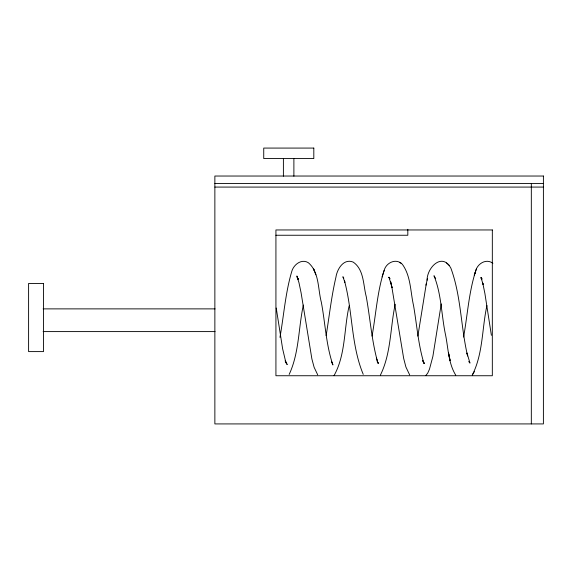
<?xml version="1.0" encoding="UTF-8"?>
<svg xmlns="http://www.w3.org/2000/svg" width="572" height="572" viewBox="0 0 572 572"><rect width="100%" height="100%" fill="white"/><g stroke="black" fill="none" stroke-linecap="round" stroke-linejoin="round"><path stroke-width="0.86" d="M349.127 305.92C343.894 328.871 345.745 354.704 334.027 375.618M326.126 335.678C329.315 316.187 331.41 296.475 335.928 277.227C337.087 269.147 343.636 258.165 353.153 262.076C364.135 269.505 363.156 284.992 366.223 296.482C370.234 318.583 371.714 341.255 377.87 362.92L376.355 358.086L376.834 359.609M395.202 304.24C390.197 327.692 391.198 353.267 380.416 375.075M486.922 305.541C481.903 328.514 483.161 353.839 472.257 375.082L474.395 371.628M463.585 337.051C467.481 315.372 468.783 293.064 475.375 271.965C476.705 264.221 485.857 257.915 492.878 263.292M417.867 336.136L426.304 283.691M441.241 303.904L432.875 356.42L429.5 369.104L427.749 373.066L425.747 375.618M279.965 337.351C283.834 315.565 285.378 293.236 291.62 271.936C293.286 264.907 301.358 258.337 308.372 262.741C319.369 272.122 317.868 289.21 321.307 302.123C325.275 322.994 325.997 344.759 332.925 364.965L331.66 361.997L332.618 363.327L331.453 361.94M303.353 305.076C298.391 327.999 299.249 352.903 289.167 374.438M372.043 336.093C376.004 314.207 377.241 291.641 384.162 270.384C386.107 262.662 396.217 257.808 402.359 264.307C410.911 276.054 410.389 291.813 413.527 305.462C416.895 324.839 418.218 344.723 424.031 363.577L422.594 360.467L424.495 363.406M427.077 280.216C426.998 267.632 442.135 252.037 450.865 268.132C461.204 296.146 460.746 327.005 467.624 355.984L466.988 353.003L469.984 363.098L468.683 361.511M425.99 285.178L427.434 278.564M384.162 270.384L382.089 276.912M476.555 268.74L474.252 275.203L475.353 272.108M214.865 183.569L543.4 183.569M214.865 187.08L543.4 187.08M275.854 235.249L407.815 235.249L407.815 229.3M43.114 308.88L215.065 308.88M43.114 331.596L215.065 331.596M399.742 262.612L401.001 263.149M298.412 278.957L297.411 278.128L298.341 279.014L297.168 277.492L298.134 279.315L296.861 275.976L298.949 282.604L301.058 292.628L311.89 358.973L314.114 367.281L317.696 374.817M449.149 265.279L446.575 262.956M482.074 278.764L480.909 277.527L481.874 279.372L481.102 277.835L483.118 284.506L482.775 283.14L484.899 293.515L491.391 335.321M377.184 361.74L378.342 363.492L377.348 361.247M389.961 278.75L388.831 277.263L389.797 278.843L389.017 277.198L392.042 287.687L390.683 281.832L391.026 283.333M455.741 375.175C448.091 362.841 448.305 347.333 445.252 333.49C441.377 314.378 441.412 293.958 433.984 275.754L435.692 278.607M285.228 361.761L287.223 364.593L285.242 360.489L285.757 362.047L282.625 348.777L276.233 308.029M343.829 278.221L342.885 276.748L344.895 282.296L344.415 280.616C352.831 311.34 350.922 344.802 363.241 374.353M409.659 374.91L405.898 366.988L403.668 358.394L391.741 286.372M314.636 271.6L313.449 268.447L315.837 274.81M531.324 183.569L531.324 423.923M293.886 158.43L293.886 176.205M283.397 158.43L283.397 176.205M313.813 148.076L263.735 148.076L263.735 158.566L313.813 158.566L313.813 148.076M543.4 176.033L214.865 176.033L214.865 423.923L543.4 423.923L543.4 176.033M492.328 229.958L275.926 229.958L275.926 375.74L492.328 375.74L492.328 229.958M43.501 283.44L28.6 283.44L28.6 351.601L43.501 351.601L43.501 283.44M448.984 355.133L448.427 352.466L450.128 360.667L448.984 355.133"/></g></svg>
